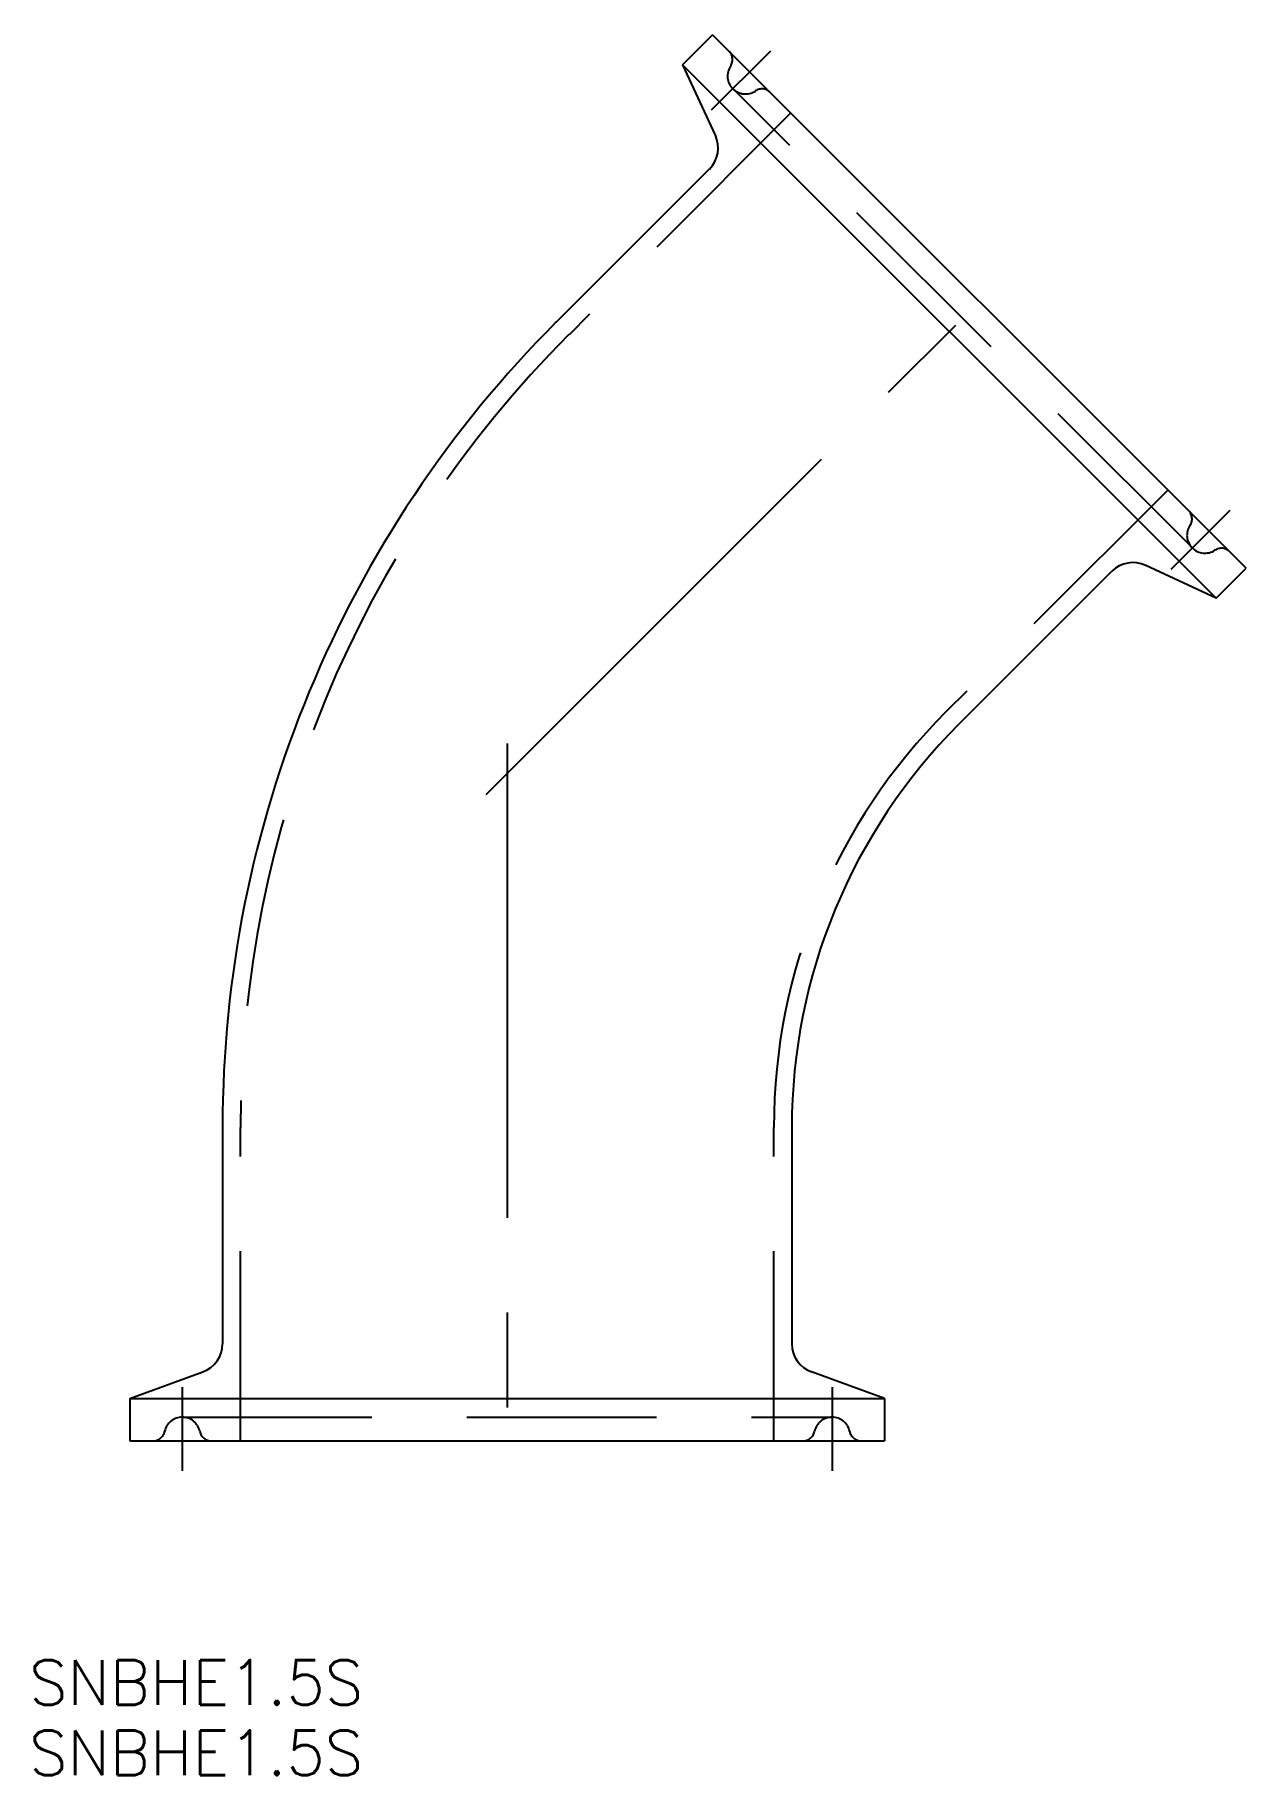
# Model space of a CAD drawing. Extents: x -32 to 49, y -22 to 94.
import ezdxf

# ---------------------------------------------------------------- set-up
doc = ezdxf.new("R2010")
doc.units = 0
doc.linetypes.add('CENTER', pattern=[50.8, 31.75, -6.35, 6.35, -6.35])
doc.linetypes.add('DASHED', pattern=[19.05, 12.7, -6.35])
doc.layers.get('0').update_dxf_attribs({"linetype": 'CONTINUOUS'})
doc.layers.add('CENTER', color=1, linetype='CENTER')
doc.styles.get("Standard").update_dxf_attribs({"font": 'txt.shx', "height": 3, "bigfont": 'bigfont.shx'})

msp = doc.modelspace()

# ---------------------------------------------------------------- linework, layer by layer
at = {"color": 7, "linetype": 'CONTINUOUS'}
for p, q in [((11.74, 92.15), (13.75, 94.16)), ((49.46, 58.45), (13.75, 94.16)), ((47.45, 56.44), (11.74, 92.15)), ((11.74, 92.15), (13.93, 87.44)), ((3.29, 74.93), (13.54, 85.18)), ((47.45, 56.44), (42.74, 58.63)), ((47.45, 56.44), (49.46, 58.45)), ((30.23, 47.99), (40.48, 58.24)), ((-19.05, 21), (-19.05, 6.51)), ((19.05, 21), (19.05, 6.51)), ((-25.25, 2.85), (-20.37, 4.63)), ((25.25, 2.85), (20.37, 4.63)), ((-25.25, 2.85), (25.25, 2.85)), ((-25.25, 2.85), (-25.25, 0)), ((25.25, 2.85), (25.25, 0)), ((-25.25, 0), (25.25, 0))]:
    msp.add_line(p, q, dxfattribs=at)
at = {"color": 3, "linetype": 'DASHED'}
for p, q in [((45.86, 59.8), (15.1, 90.56)), ((18.99, 88.93), (4.14, 74.08)), ((44.23, 63.69), (29.38, 48.84)), ((-17.85, 0), (-17.85, 21)), ((17.85, 0), (17.85, 21)), ((-21.75, 1.6), (21.75, 1.6))]:
    msp.add_line(p, q, dxfattribs=at)
for centre, radius, start, end in [((14.28, 92.51), 0.8, 326.537, 45), ((15.95, 91.4), 1.2, 146.537, 303.463), ((17.05, 89.74), 0.8, 45, 123.463), ((57.22, 21), 75.07, 135, 180), ((45.04, 61.75), 0.8, 326.537, 45), ((46.7, 60.65), 1.2, 146.537, 303.463), ((47.81, 58.98), 0.8, 45, 123.463), ((57.22, 21), 39.37, 135, 180), ((-21.75, 0.4), 1.2, 11.537, 168.463), ((21.75, 0.4), 1.2, 11.537, 168.463), ((-23.71, 0.8), 0.8, 270, 348.463), ((-19.79, 0.8), 0.8, 191.537, 270), ((19.79, 0.8), 0.8, 270, 348.463), ((23.71, 0.8), 0.8, 191.537, 270)]:
    msp.add_arc(centre, radius, start, end, dxfattribs=at)
at = {"color": 7, "linetype": 'CONTINUOUS'}
for centre, radius, start, end in [((12.12, 86.59), 2, 315, 25), ((57.22, 21), 76.27, 135, 180), ((41.89, 56.82), 2, 65, 135), ((57.22, 21), 38.17, 135, 180), ((-21.05, 6.51), 2, 290, 0), ((21.05, 6.51), 2, 180, 250)]:
    msp.add_arc(centre, radius, start, end, dxfattribs=at)
at = {"layer": 'CENTER', "color": 1, "linetype": 'CENTER'}
for p, q in [((13.68, 89.14), (17.64, 93.1)), ((-1.41, 43.29), (33.02, 77.72)), ((44.44, 58.38), (48.4, 62.34)), ((0, 46.7), (0, -2)), ((-21.75, 3.6), (-21.75, -2)), ((21.75, 3.6), (21.75, -2))]:
    msp.add_line(p, q, dxfattribs=at)

# ---------------------------------------------------------------- texts
at = {"color": 7, "linetype": 'CONTINUOUS'}
for p in [(-32, -17.67), (-32, -22.38)]:
    msp.add_text('SNBHE1.5S', height=3, dxfattribs=at).set_placement(p)

doc.saveas('drawing.dxf')
